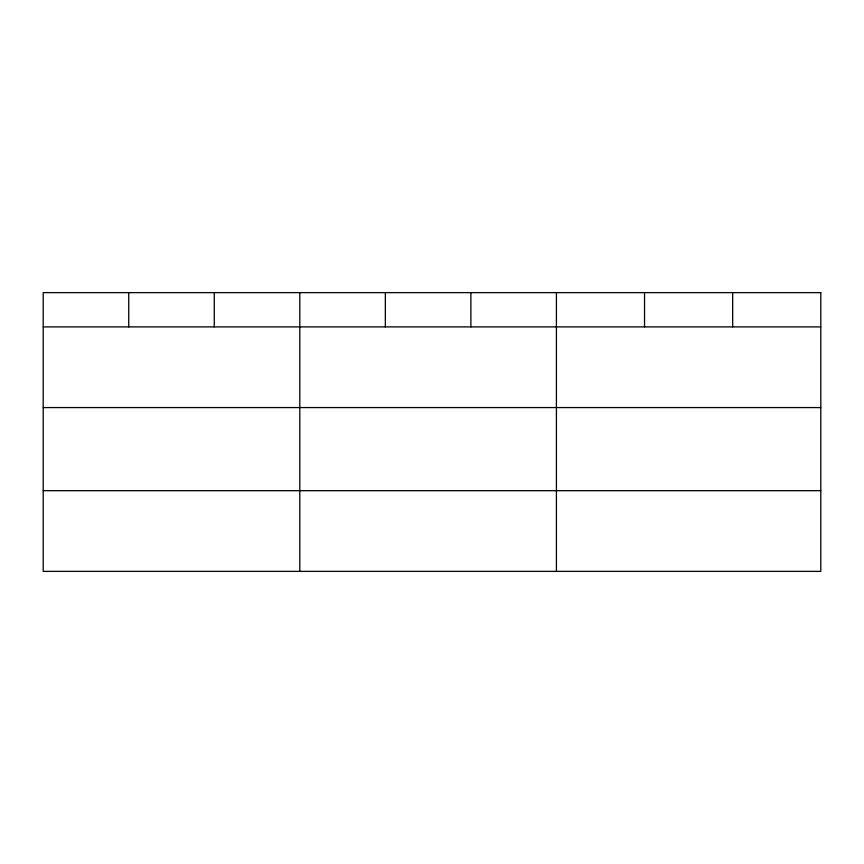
<?xml version="1.0" encoding="UTF-8"?>
<svg xmlns="http://www.w3.org/2000/svg" width="864" height="864" viewBox="0 0 864 864"><rect width="100%" height="100%" fill="white"/><g stroke="black" fill="none" stroke-linecap="round" stroke-linejoin="round"><path stroke-width="1.3" d="M43.2 326.894L820.8 326.894M43.2 407.57L820.8 407.57M43.2 490.687L820.8 490.687M732.672 292.626L732.672 326.894M644.544 292.626L644.544 326.894M556.416 292.626L556.416 571.374M470.88 292.626L470.88 326.894M385.344 292.626L385.344 326.894M299.808 292.626L299.808 571.374M214.272 292.626L214.272 326.894M128.736 292.626L128.736 326.894M820.8 292.626L43.2 292.626L43.2 571.374L820.8 571.374L820.8 292.626"/></g></svg>
